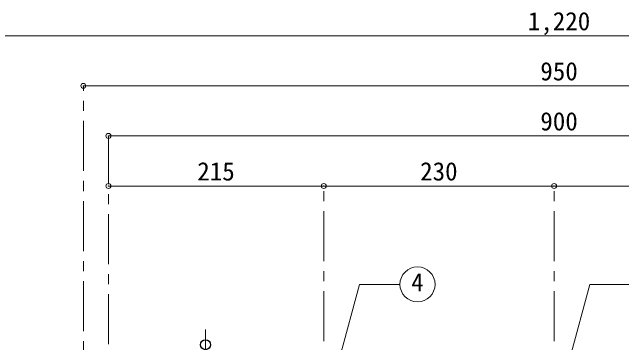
# Model space of a CAD drawing. Units: millimetres at full size, sheet at 1:10. Extents: x -2114 to 1936, y -1399 to 1411.
# Drawn here: x -1565 to -956, y -230 to 100 of the extents above; entities that cross this region are included whole.
import ezdxf
from ezdxf.enums import TextEntityAlignment as Align

# ---------------------------------------------------------------- set-up
doc = ezdxf.new("R2010")
doc.units = ezdxf.units.MM
doc.header["$LTSCALE"] = 10
doc.header["$PDMODE"] = 32
doc.header["$PDSIZE"] = 5
doc.linetypes.add('CHAIN1', pattern=[8, 5, -1, 1, -1])
doc.layers.add('0-0_ﾚｲﾔ1', color=4, linetype='Continuous', lineweight=9)
doc.styles.add('ＭＳ ゴシック', font='')
doc.styles.get('ＭＳ ゴシック').set_extended_font_data('MS Gothic')

msp = doc.modelspace()

# ---------------------------------------------------------------- linework, layer by layer
at = {"layer": '0-0_ﾚｲﾔ1'}
for p, q in [((-408.92, 76.36), (-1628.92, 76.36)), ((-1493.92, 26.36), (-543.92, 26.36)), ((-1468.92, -23.64), (-568.92, -23.64)), ((-1253.92, -73.64), (-1468.92, -73.64)), ((-1023.92, -73.64), (-1253.92, -73.64)), ((-793.92, -73.64), (-1023.92, -73.64))]:
    msp.add_line(p, q, dxfattribs=at)
at = {"layer": '0-0_ﾚｲﾔ1', "linetype": 'CHAIN1'}
for p, q in [((-1493.92, -298.64), (-1493.92, 26.36)), ((-1468.92, -311.64), (-1468.92, -23.64)), ((-1253.92, -308.64), (-1253.92, -73.64)), ((-1023.92, -308.64), (-1023.92, -73.64)), ((-1371.92, -217.14), (-1371.92, -347.14))]:
    msp.add_line(p, q, dxfattribs=at)
at = {"layer": '0-0_ﾚｲﾔ1', "color": 7, "lineweight": 18}
for p, q in [((-1245.75, -274.18), (-1218.36, -171.92)), ((-1177.8, -171.92), (-1218.36, -171.92)), ((-1015.75, -274.18), (-988.36, -171.92)), ((-947.8, -171.92), (-988.36, -171.92))]:
    msp.add_line(p, q, dxfattribs=at)
msp.add_circle((-1160.3, -171.92), 17.5, dxfattribs=at)
at = {"layer": '0-0_ﾚｲﾔ1', "color": 5, "lineweight": 25}
msp.add_circle((-1371.92, -232.14), 5, dxfattribs=at)
at = {"layer": '0-0_ﾚｲﾔ1', "color": 1}
for p in [(-1493.92, 26.36), (-1468.92, -23.64), (-1468.92, -73.64), (-1253.92, -73.64), (-1023.92, -73.64)]:
    msp.add_point(p, dxfattribs=at)

# ---------------------------------------------------------------- texts
at = {"layer": '0-0_ﾚｲﾔ1', "color": 7, "style": 'ＭＳ ゴシック'}
for s, p in [('1,220', (-1050.17, 76.36)), ('950', (-1037.67, 26.36)), ('900', (-1037.67, -23.64)), ('215', (-1380.17, -73.64)), ('230', (-1157.67, -73.64)), ('4', (-1166.55, -184.42))]:
    msp.add_text(s, height=18.33, dxfattribs=at).set_placement(p, align=Align.BOTTOM_LEFT)

doc.saveas('drawing.dxf')
